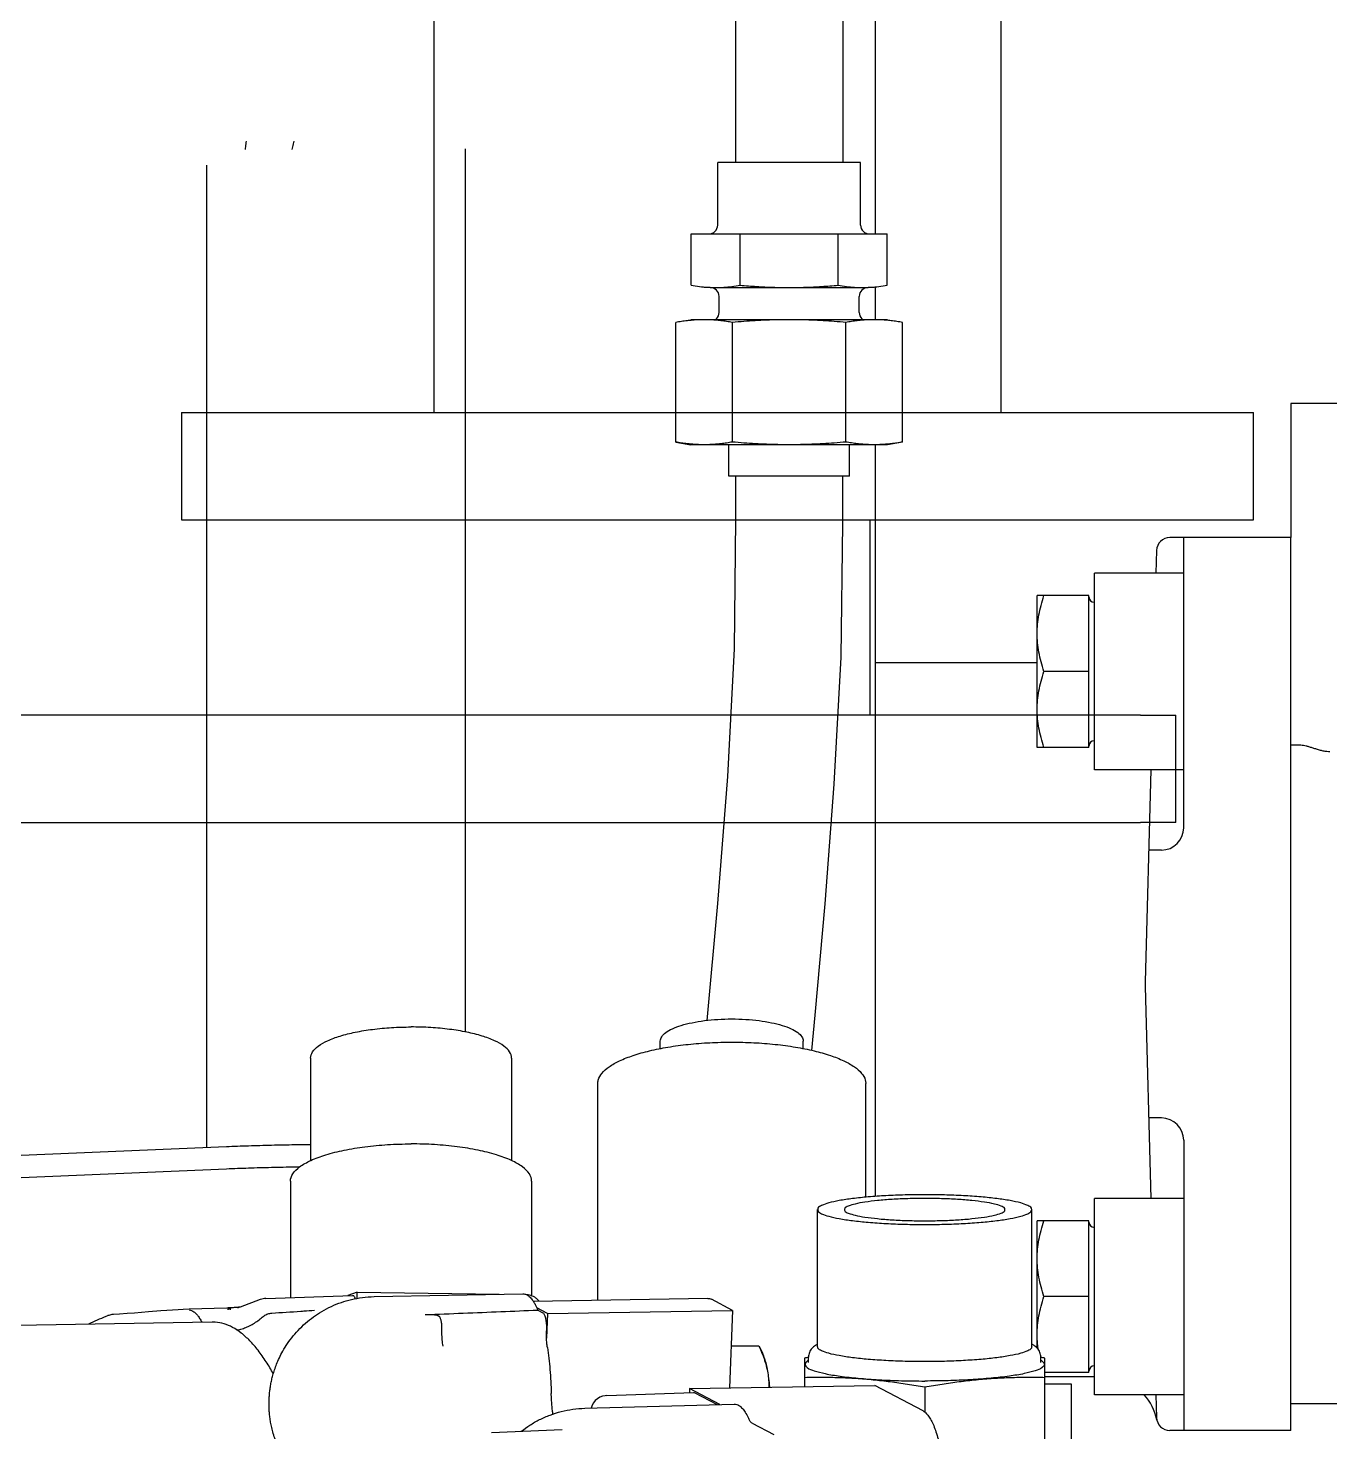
# Model space of a CAD drawing. Header units: millimetres. Extents: x 156850 to 204135, y 56350 to 74150.
# Drawn here: x 158133.6 to 158279.4, y 63044.8 to 63202.1 of the extents above; entities that cross this region are included whole.
import ezdxf

# ---------------------------------------------------------------- set-up
doc = ezdxf.new("R2010")
doc.units = ezdxf.units.MM
doc.header["$LTSCALE"] = 150
doc.layers.add('-----33 Equipment', color=5, linetype='Continuous')

# ---------------------------------------------------------------- blocks, each defined once
blk = doc.blocks.new('X-2F-PLAN$0$A$C73FA2420')
at = {"color": 0, "linetype": 'Continuous'}
for p, q in [((3320.011533992132, 1282.453613878693), (3313.187934463029, 1444.77761028189)), ((3322.502020737506, 1282.453613878693), (3315.678421208286, 1444.77761028189)), ((3302.874845006503, 1284.035100114415), (3302.103160338593, 1326.738006167987)), ((3303.526428267243, 1295.907918142388), (3303.596984946984, 1295.717044864781)), ((3304.454635303002, 1282.411651754926), (3304.312636329676, 1286.61430385313)), ((3432.429932148545, 1284.678690349276), (3322.408485393971, 1284.678690349276)), ((3432.431812889408, 1284.678690378903), (3432.430339260492, 1284.678690350906)), ((3304.527491247864, 1281.201324854221), (3304.508347877301, 1281.442712779215)), ((3304.462664844003, 1281.217505886685), (3304.462860809756, 1281.216808696918)), ((3304.488387343241, 1281.129839686386), (3304.462859499617, 1281.216813355975)), ((3304.541032142937, 1280.969987289514), (3304.488387343241, 1281.129839686386)), ((3304.537300426979, 1281.091590519296), (3304.527491247864, 1281.201324854221)), ((3304.546992782736, 1280.992013403273), (3304.537300426979, 1281.091590519296)), ((3304.560582182487, 1280.915889895114), (3304.541032142937, 1280.969987289514)), ((3304.552824790124, 1280.937355566188), (3304.546992782736, 1280.992013403273)), ((3305.397088972735, 1278.652979562117), (3304.558340777876, 1280.921992850897)), ((3305.518178011174, 1278.041587869113), (3305.869807710405, 1268.315761556616)), ((3318.657737170928, 1275.27761028189), (3305.618107474875, 1275.27761028189)), ((3332.448056657217, 1273.027610281773), (3320.96087996976, 1273.027610281773)), ((3306.24497061607, 1267.793702780909), (3305.850057564676, 1268.862036480918)), ((3305.529180912534, 1267.793702780909), (3306.24497061607, 1267.793702780909)), ((3306.24497061607, 1267.793702780909), (3305.995262554847, 1251.926728117978)), ((3305.731817681575, 1265.902740552789), (3306.045315120718, 1249.271389740577)), ((3434.248443124699, 1255.705855251581), (3335.368080397369, 1255.705855251581)), ((3290.505472229328, 1252.786946350185), (3290.836574652232, 1244.869085034705)), ((3332.448056657217, 1250.52761028189), (3320.96087996976, 1250.52761028189)), ((3318.657737170928, 1248.277610281773), (3305.812520762323, 1248.277610281773)), ((3303.83238095569, 1246.513951792091), (3304.458346894011, 1247.699879290711)), ((3304.222715654992, 1247.587332015624), (3303.927055277629, 1247.027186885593)), ((3305.537359263981, 1228.566769763711), (3305.196330825565, 1248.104675940296)), ((3303.83238095569, 1246.513951792091), (3301.094242387218, 1246.617064075428)), ((3303.83238095569, 1246.513951792091), (3304.190514637972, 1225.794941656175)), ((3293.229541610577, 1242.319845095917), (3293.682916726917, 1225.596509514726)), ((3305.32247710845, 1240.877610281925), (3329.594887108426, 1240.877610281925)), ((3294.648450573208, 1239.877050728304), (3295.000080182333, 1230.151226906804)), ((3333.497686668183, 1233.877610281925), (3334.35016968986, 1233.877610281925)), ((3401.426310513401, 1232.153236204002), (3401.126253846101, 1230.45153028192)), ((3401.426310513401, 1232.153236204002), (3414.826197178802, 1232.153236204002)), ((3294.983361333492, 1230.082858227601), (3293.630762564717, 1227.520284169877)), ((3293.639371688711, 1227.202725344221), (3295.430127918138, 1230.595413230127)), ((3295.000072468189, 1230.151292122318), (3294.983361333492, 1230.082858227601)), ((3295.430127918138, 1230.595413230127), (3294.983412773116, 1230.612235541106)), ((3295.430127918138, 1230.595413230127), (3295.788261600421, 1209.876403094211)), ((3401.126253846101, 1208.451530284074), (3401.126253846101, 1230.451530279592)), ((3415.126253846101, 1208.451530284074), (3415.126253846101, 1230.451530279592)), ((3418.993088849704, 1230.421185396495), (3424.733949000714, 1230.421185396495)), ((3424.733949000714, 1230.421185396495), (3424.733949000714, 1208.481875167228)), ((3304.190514637972, 1225.794941656175), (3305.42802491691, 1228.139474129595)), ((3418.733949000714, 1228.301530281897), (3418.733949000714, 1228.951117328077)), ((3415.126253846101, 1227.702118655317), (3415.233949000714, 1227.594423500705)), ((3415.941055781906, 1227.301530281897), (3417.733949000714, 1227.301530281897)), ((3418.733949000714, 1227.678771618928), (3418.733949000714, 1211.224288947007)), ((3425.733949000714, 1227.45153028192), (3432.733949000714, 1227.45153028192)), ((3432.733949000714, 1211.45153028192), (3432.733949000714, 1227.45153028192)), ((3304.190514637972, 1225.794941656175), (3295.507453340804, 1226.121926669381)), ((3300.233949000714, 1225.943937226199), (3300.233949000714, 1222.86192399892)), ((3397.626253846101, 1226.20153028192), (3401.126253846101, 1226.20153028192)), ((3397.626253846101, 1212.70153028192), (3397.626253846101, 1226.20153028192)), ((3401.426310513401, 1225.802383242932), (3414.826197178802, 1225.802383242932)), ((3418.993088849704, 1224.936357839208), (3424.733949000714, 1224.936357839208)), ((3449.733949000714, 1225.45153028192), (3432.733949000714, 1225.45153028192)), ((3291.565537844319, 1223.607600369374), (3290.284278414212, 1221.180182680429)), ((3300.235344322398, 1222.859099350695), (3299.491531778011, 1222.491670306423)), ((3298.851871511433, 1217.727610281901), (3295.652551365201, 1217.727610281901)), ((3298.341243233765, 1217.27761028189), (3298.952024275786, 1217.27761028189)), ((3333.497686668183, 1217.877610281925), (3334.35016968986, 1217.877610281925)), ((3300.123725767247, 1216.27761028189), (3315.472880822956, 1216.27761028189)), ((3418.993088849704, 1213.966702724516), (3424.733949000714, 1213.966702724516)), ((3397.626253846101, 1212.70153028192), (3401.126253846101, 1212.70153028192)), ((3401.426310513401, 1213.100677320792), (3414.826197178802, 1213.100677320792)), ((3449.733949000714, 1213.45153028192), (3432.733949000714, 1213.45153028192)), ((3316.863085712539, 1210.877610281925), (3329.594887108426, 1210.877610281925)), ((3415.126253846101, 1211.200941908523), (3415.233949000714, 1211.308637063019)), ((3415.941055781906, 1211.601530281885), (3417.733949000714, 1211.601530281885)), ((3418.733949000714, 1209.951943235588), (3418.733949000714, 1210.601530281885)), ((3425.733949000714, 1211.45153028192), (3432.733949000714, 1211.45153028192)), ((3292.928599008475, 1204.458612289687), (3295.788261600421, 1209.876403094211)), ((3316.949440048309, 1209.777610282006), (3401.126253846101, 1209.777610282006)), ((3376.733949000714, 1209.777610282006), (3376.733949000714, 1191.68708580808)), ((3415.126253846101, 1209.777610282006), (3418.733949000714, 1209.777610282006)), ((3424.733949000714, 1209.777610282006), (3450.004664249136, 1209.777610282006)), ((3401.426310513401, 1206.749824359722), (3401.126253846101, 1208.45153028192)), ((3418.993088849704, 1208.481875167228), (3424.733949000714, 1208.481875167228)), ((3401.426310513401, 1206.749824359722), (3414.826197178802, 1206.749824359722)), ((3295.609683349729, 1204.27761028189), (3292.795172126265, 1204.27761028189)), ((3299.962795686908, 1191.68708580808), (3314.233949000714, 1191.68708580808)), ((3300.12372576748, 1192.27761028189), (3315.472880822956, 1192.27761028189)), ((3314.233949000714, 1185.887085808092), (3314.233949000714, 1191.68708580808)), ((3367.233949000714, 1191.68708580808), (3384.233949000714, 1191.68708580808)), ((3367.233949000714, 1185.887085808092), (3367.233949000714, 1191.68708580808)), ((3384.233949000714, 1185.887085808092), (3384.233949000714, 1191.68708580808)), ((3287.758821313386, 1190.827610281878), (3298.851871511433, 1190.827610281878)), ((3295.944164200686, 1190.827610281878), (3295.944164200686, 1187.877610281925)), ((3296.733949000714, 1185.287085808115), (3296.733949000714, 1190.827610281878)), ((3297.233949000714, 1185.887085808092), (3297.233949000714, 1190.827610281878)), ((3298.341243233765, 1191.27761028189), (3298.952024275786, 1191.27761028189)), ((3305.733949000714, 1185.887085808092), (3305.733949000714, 1190.92789642961)), ((3375.733949000714, 1185.887085808092), (3375.733949000714, 1190.92789642961)), ((3295.944164200686, 1187.877610281925), (3277.872683221824, 1187.877610281925)), ((3297.233949000714, 1185.887085808092), (3314.233949000714, 1185.887085808092)), ((3367.233949000714, 1185.887085808092), (3384.233949000714, 1185.887085808092)), ((3294.733949000714, 1185.287085808115), (3316.733949000714, 1185.287085808115)), ((3294.733949000714, 1175.287085808115), (3294.733949000714, 1185.287085808115)), ((3316.733949000714, 1175.287085808115), (3316.733949000714, 1185.287085808115)), ((3364.733949000714, 1185.287085808115), (3386.733949000714, 1185.287085808115)), ((3364.733949000714, 1175.287085808115), (3364.733949000714, 1185.287085808115)), ((3386.733949000714, 1175.287085808115), (3386.733949000714, 1185.287085808115)), ((3340.472179517616, 1179.589527211385), (3316.733949000714, 1178.967919768882)), ((3325.733949000714, 1177.787085808115), (3325.733949000714, 1179.203593062994)), ((3364.733949000714, 1178.967919768882), (3340.995718483813, 1179.589527211385)), ((3355.733949000714, 1177.787085808115), (3355.733949000714, 1179.203593062994)), ((3294.733949000714, 1178.391829494387), (3292.194683578215, 1178.325336489186)), ((3389.273214423098, 1178.325336489186), (3386.733949000714, 1178.391829494387)), ((3290.733949000714, 1163.287085808115), (3290.733949000714, 1176.825850501715)), ((3390.733949000714, 1163.287085808115), (3390.733949000714, 1176.825850501715)), ((3323.233949000714, 1175.287085808115), (3290.733949000714, 1175.287085808115)), ((3358.233949000714, 1175.287085808115), (3390.733949000714, 1175.287085808115)), ((3290.733949000714, 1163.287085808115), (3390.733949000714, 1163.287085808115)), ((3293.733949000714, 1141.503506519191), (3293.733949000714, 1163.27761028189)), ((3367.466311496799, 1162.172776603315), (3367.466311496799, 1163.27761028189)), ((3405.733949000714, 1163.27761028189), (3390.733949000714, 1163.27761028189)), ((3405.733949000714, 973.792051025317), (3405.733949000714, 1163.27761028189))]:
    blk.add_line(p, q, dxfattribs=at)
for points in [[(3303.726638283581, 1295.101608131605), (3303.7109882941, 1295.260478040087), (3303.627026414964, 1295.630021322519), (3303.596981264767, 1295.717043505982)], [(3304.012556559173, 1291.188036377891), (3303.95228143537, 1291.940141889791), (3303.891132002813, 1292.727413001296), (3303.830120778759, 1293.551721773285), (3303.770496165729, 1294.413940554019), (3303.72663271043, 1295.101693495177)], [(3304.312636329676, 1286.61430385313), (3304.290315509541, 1287.296440422826), (3304.263422874734, 1287.867945599603), (3304.22528219095, 1288.47884609329), (3304.178815810126, 1289.117357057577), (3304.126790429, 1289.780347175314), (3304.012556559173, 1291.188036377891)], [(3304.508347877301, 1281.442712779215), (3304.499219641439, 1281.571898536291), (3304.49046215706, 1281.705819068302), (3304.482155675651, 1281.843340725522), (3304.474369926727, 1281.983472856518), (3304.467154100188, 1282.125398450298), (3304.460559689207, 1282.268370440113), (3304.454635303002, 1282.411651754926)], [(3305.518222578801, 1278.041376630426), (3305.507399396738, 1278.187987245619), (3305.448862652644, 1278.492173119274), (3305.397184037836, 1278.652722298575)], [(3294.648564802948, 1239.877455693728), (3294.635213958449, 1240.044347839314), (3294.569283954217, 1240.357233547023), (3294.45321356121, 1240.650899603381), (3294.290283051319, 1240.919391033996), (3294.084177627112, 1241.156588054728), (3293.838634165702, 1241.35680811241), (3293.558030513464, 1241.514178959827), (3293.248802167014, 1241.622699132422), (3293.248439828167, 1241.622759564605)], [(3397.626253846101, 1225.451518540678), (3392.760777890449, 1225.451513246226), (3378.257693359279, 1225.621187333018), (3363.989158013253, 1226.365358647308), (3349.769328857539, 1227.466626775393), (3336.660298689269, 1228.659865131602)], [(3333.305171567015, 1216.924050108995), (3337.237172558787, 1216.54862702539), (3349.70883575466, 1215.42816766398), (3363.105852557346, 1214.39766005089), (3377.356093898066, 1213.645326453377), (3392.344511097064, 1213.4515705097), (3397.626253846101, 1213.451556903019)]]:
    blk.add_lwpolyline(points, dxfattribs=at)
for centre, radius, start, end in [((3417.733949000714, 1228.301530281897), 1, 270, 0), ((3425.733949000714, 1228.45153028192), 1, 180, 270), ((3415.941055781906, 1228.301530281897), 1, 225, 270), ((3415.941055781906, 1210.601530281885), 1, 90, 135), ((3417.733949000714, 1210.601530281885), 1, 0, 90), ((3425.733949000714, 1210.45153028192), 1, 90, 180), ((3297.383949000621, 1185.287085808115), 0.6, 0, 90), ((3314.083949000691, 1185.287085808115), 0.6, 90, 180), ((3367.383949000621, 1185.287085808115), 0.6, 0, 90), ((3384.083949000691, 1185.287085808115), 0.6, 90, 180), ((3290.733951216214, 1184.174407881394), 5.9999982276, 281.5367699474302, 312.0028050183479), ((3340.733949000714, 1169.592953961692), 10, 88.49999999855979, 91.5000000014402), ((3292.233949000714, 1176.825850501715), 1.5, 91.5000000014402, 180), ((3323.233949000714, 1177.787085808115), 2.5, 270, 0), ((3358.233949000714, 1177.787085808115), 2.5, 180, 270), ((3389.233949000714, 1176.825850501715), 1.5, 0, 88.49999999855979)]:
    blk.add_arc(centre, radius, start, end, dxfattribs=at)
for points, start_tangent, end_tangent in [([(3302.677197344718, 1297.862631180615), (3303.526428267243, 1295.907918142388)], (0.4469098795829105, -0.8945789845122532), (0.3467228104637955, -0.9379676394760629)), ([(3304.231333877658, 1286.609426766576), (3304.168705876335, 1286.345485404308), (3304.023095595418, 1286.08387962979), (3303.795444933232, 1285.826204632525), (3303.487284068018, 1285.574201685493), (3303.100626146421, 1285.3295267988), (3302.855700214976, 1285.199801340292)], (-0.07879985364935663, -0.9968904569024971), (-0.8934801035379802, -0.4491027773062622)), ([(3297.08371851861, 1277.191243528505), (3298.423026488163, 1277.99169551098), (3299.717566341395, 1278.90650649782), (3300.79503146722, 1279.839985988219), (3301.651439811336, 1280.788688842789), (3302.283623901545, 1281.749113662809), (3302.689239219762, 1282.717704575509), (3302.866786268656, 1283.690869529673), (3302.874724454014, 1284.035058365611)], (0.8741374138313158, 0.4856786815783662), (-0.01837901263186509, 0.9998310916822736)), ([(3301.976723742671, 1281.290692777024), (3302.013103099423, 1281.117158950889)], (0.1881453679187454, -0.982141191748367), (0.2219936464181955, -0.9750481121208604)), ([(3304.319204264437, 1282.040181002987), (3304.30868313089, 1282.173586377117), (3304.30034738488, 1282.3113633006)], (-0.08807253672407354, 0.9961140638863429), (-0.05156921960195986, 0.9986694225784636)), ([(3304.319204053842, 1282.040182631812), (3304.331893546507, 1281.954766457027), (3304.371033611009, 1282.064962269389)], (0.08807206518596493, -0.9961141055831784), (0.07134175936794464, 0.9974519303572627)), ([(3304.371033215662, 1282.064965564699), (3304.380357903428, 1282.197595898702), (3304.389854499488, 1282.337416259921)], (0.07134036764923564, 0.997452029893815), (0.06540800321762841, 0.9978586037709491)), ([(3320.236788836308, 1274.268725360278), (3320.229022296378, 1274.784609810915), (3320.176676361007, 1277.41235917079), (3320.103984643822, 1279.975591603725), (3320.011533992132, 1282.453613878693)], (-0.01427200212144338, 0.9998981497903963), (-0.04199981926183469, 0.9991176182921874)), ([(3322.742675679969, 1273.027635560313), (3322.719509041519, 1274.784609810915), (3322.667163106147, 1277.41235917079), (3322.594471388962, 1279.975591603725), (3322.502020737506, 1282.453613878693)], (-0.01055345879683419, 0.9999443107031267), (-0.04199981925923094, 0.9991176182923838)), ([(3302.013103099423, 1281.117158950889), (3302.017869535252, 1281.096419639129), (3302.175567266531, 1280.549960113829), (3302.398920305655, 1279.996554456709), (3302.686615984421, 1279.447927261703), (3303.034259469947, 1278.917856436397), (3303.424394746311, 1278.433076969173)], (0.2219936461899504, -0.9750481121638707), (0.6645579470758654, -0.7472367328885332)), ([(3434.198415278341, 1280.323642599396), (3434.808804808999, 1280.248827085423), (3435.114000314497, 1280.211430775002)], (0.9925718478450593, -0.1216598819031551), (0.9925794120592747, -0.1215981527618089)), ([(3303.424394746311, 1278.433076969173), (3303.578183104517, 1278.237291846017), (3303.702584596816, 1278.02941105963), (3303.795754220802, 1277.813186541316), (3303.85626129678, 1277.594643409888), (3303.884810509626, 1277.379946907109)], (0.6645581015552268, -0.7472365955011406), (0.06318403553365427, -0.9980018926093954)), ([(3283.614201594028, 1272.125670023204), (3283.975874405121, 1272.660849887819), (3284.958964195219, 1273.861914153094), (3285.944901713869, 1274.805150647473), (3287.011891029542, 1275.617103207798), (3287.976252310327, 1276.205065060989), (3288.864947899128, 1276.644391997193), (3289.679934263462, 1276.971049371292), (3290.413598469226, 1277.208073735295), (3291.066307720146, 1277.37631360878), (3291.655406637234, 1277.495198317687), (3292.211650273181, 1277.579633575981), (3292.740264675231, 1277.635370477103), (3293.256146561587, 1277.667067198199), (3293.762529114028, 1277.676549235824), (3294.261791643337, 1277.664968571917), (3294.754741732846, 1277.633087031601), (3295.245973119163, 1277.580943104404), (3295.747410153854, 1277.506459608616), (3296.260397247155, 1277.407613031275), (3296.798755992786, 1277.278607149608), (3297.377545608673, 1277.110051849624), (3298.006540170289, 1276.890189500817), (3298.676496633445, 1276.611445998889), (3299.418675938388, 1276.244642677775), (3300.257481562905, 1275.748500809015), (3301.11739512952, 1275.136219799111), (3301.943430812913, 1274.428977706702), (3302.745956077008, 1273.600201664201), (3303.468266523443, 1272.693923390529), (3304.065976516227, 1271.779796146788), (3304.63167603279, 1270.700480714615), (3305.080369086121, 1269.582828429178), (3305.406323519419, 1268.461484182626), (3305.633193197078, 1267.228352439473), (3305.731817681575, 1265.902740552789)], (0.5374225484102073, 0.8433131117562559), (0.01884644022479785, -0.9998223900730243)), ([(3303.884810509626, 1277.379946907109), (3304.096473549027, 1274.114340318309), (3304.119599954458, 1273.766689651995)], (0.06318403567981429, -0.9980018926009459), (0.06654232728114086, -0.9977836031322646)), ([(3318.657737170928, 1275.27761028189), (3319.471601207624, 1275.018211567309), (3320.254188905819, 1274.249983970774), (3320.963225517771, 1273.028704269731)], (0.999999999999762, 0), (0.4226946954392172, -0.9062721414936488)), ([(3435.113999398076, 1274.918881850317), (3434.80880475475, 1274.987341328291), (3434.503610020271, 1275.055797431327), (3434.198415206978, 1275.1242518379)], (-0.9757534854635257, 0.2188724185523596), (-0.9757569162000168, 0.2188571234654664)), ([(3304.119599954458, 1273.766689651995), (3304.198670534999, 1272.591185833095)], (0.06654232727721612, -0.9977836031325413), (0.06768979776775924, -0.9977064153736964)), ([(3320.963225517771, 1273.028704269731), (3320.975425859215, 1273.002450047876), (3321.607595335925, 1271.323551827925), (3322.126403417904, 1269.277808427578), (3322.511912601069, 1266.943836618797), (3322.749307983904, 1264.411329629074), (3322.829466595082, 1261.77761028189)], (0.4226946954823538, -0.9062721414715681), (0, -0.9999999999999543)), ([(3332.448056657217, 1273.027610281773), (3333.126276687835, 1272.811444686376), (3333.778433102998, 1272.171255022578), (3334.379463897436, 1271.131643420318), (3334.906271794811, 1269.732561570185), (3335.338611862971, 1268.027775403287), (3335.659869515686, 1266.082798896008), (3335.857699001324, 1263.972376404505), (3335.924497843953, 1261.77761028189)], (1.000000000000402, 0), (0, -1.000000000000077)), ([(3305.869255211321, 1268.315574042208), (3305.863384463708, 1268.271496699308), (3305.806523336447, 1268.187942308898), (3305.692840554286, 1268.108367258392), (3305.526002167724, 1268.035337672802), (3305.487437859294, 1268.021967113775)], (0.02795353456977433, -0.9996092236052505), (-0.9483585712193944, -0.3172002843027174)), ([(3320.963225517771, 1250.52651629399), (3320.975425859215, 1250.552770515787), (3321.607595335925, 1252.231668735796), (3322.126403417904, 1254.277412136085), (3322.511912601069, 1256.611383944924), (3322.749307983904, 1259.143890934589), (3322.829466595082, 1261.77761028189)], (0.4226946954519731, 0.9062721414746931), (0, 1.000000000000061)), ([(3332.448056657217, 1250.52761028189), (3333.126276687835, 1250.743775877287), (3333.778433102998, 1251.383965541085), (3334.379463897436, 1252.423577143403), (3334.906271794811, 1253.822658993478), (3335.338611862971, 1255.527445160376), (3335.659869515686, 1257.472421667713), (3335.857699001324, 1259.582844159217), (3335.924497843953, 1261.77761028189)], (1.000000000000402, 0), (0, 0.9999999999999853)), ([(3303.711659677443, 1260.195960216632), (3303.71713624883, 1260.037660158996), (3303.72056651907, 1259.891314018401), (3303.722249251441, 1259.755432167614), (3303.722407890717, 1259.631467276078), (3303.721347287414, 1259.522918657924), (3303.71936250967, 1259.427307110687), (3303.716627546819, 1259.341835493629), (3303.713287730701, 1259.265632998722), (3303.709470428177, 1259.198141091212), (3303.705258302391, 1259.138521353074), (3303.695924629224, 1259.041210527124), (3303.680638036109, 1258.95273185079)], (0.04015028230369479, -0.9991936523167522), (-0.4667934752974769, -0.8843663558901975)), ([(3303.711659677443, 1260.195960216632), (3303.883518320741, 1255.930926768575), (3304.053856415907, 1251.728082870191), (3304.222715654992, 1247.587332015624)], (0.04015028226612841, -0.9991936523187082), (0.04087729920752529, -0.9991641739021568)), ([(3300.194401272922, 1258.201121871476), (3300.52938164107, 1258.248447480728), (3300.884922252735, 1258.284494873194), (3301.255349836661, 1258.308503024222), (3301.634431954939, 1258.320120401273), (3302.016067180899, 1258.319221366197)], (0.9867865263785398, 0.1620257737468306), (0.9998501464380753, -0.01731140277315589)), ([(3302.016067194869, 1258.319221415499), (3302.242718945607, 1258.319679394888), (3302.475626033731, 1258.330189417291), (3302.698433507117, 1258.350648254098), (3302.904871454812, 1258.380481482309), (3303.08910002152, 1258.418850691174), (3303.245891225524, 1258.464665242005), (3303.370794824557, 1258.516627001402), (3303.460292338859, 1258.573265812127), (3303.511862471001, 1258.63297709811)], (0.9997937566996932, -0.02030871893025324), (0.4668639212490986, 0.8843291689351809)), ([(3303.511862471001, 1258.63297709811), (3303.557264808449, 1258.718994367227), (3303.596043400932, 1258.792462580604), (3303.629083138658, 1258.85505821259), (3303.680638036109, 1258.95273185079)], (0.4667934734868604, 0.8843663568412445), (0.4667934753489147, 0.8843663558589803)), ([(3318.657737170928, 1248.277610281773), (3319.471601207624, 1248.537008996413), (3320.254188905819, 1249.305236592889), (3320.963225517771, 1250.52651629399)], (0.9999999999998311, 0), (0.4226946954396065, 0.9062721414937063)), ([(3290.649265546468, 1249.434520065202), (3291.332363245077, 1248.477080750803), (3291.950491257361, 1247.39424452302), (3292.469509379473, 1246.209161134902), (3292.860813484876, 1244.963819362223), (3293.116430413676, 1243.669942248496), (3293.229541610577, 1242.319845095917)], (0.6199848568394789, -0.7846137758733553), (0.02710037106435094, -0.9996327174956937)), ([(3306.045265914523, 1249.271339634375), (3306.045249699964, 1249.237147474603), (3305.964261628338, 1248.890478592308), (3305.737983693136, 1248.548150672519), (3305.369104642421, 1248.214230311278), (3305.201770083047, 1248.096474824823)], (0.021109968680633, -0.9997771597768998), (-0.8333683009307257, -0.5527180791417441)), ([(3305.211116638384, 1247.425023190677), (3305.369453374762, 1247.569662798895), (3305.564647938707, 1247.801994788577), (3305.724312287057, 1248.064993023523), (3305.843972981907, 1248.353422551008), (3305.919794219895, 1248.661012597906), (3305.942752671544, 1248.848673823988)], (0.7742805131837973, 0.6328425451117965), (0.0773129406511219, 0.9970068752045763)), ([(3303.927055277629, 1247.027186885593), (3303.857950150967, 1246.947907644208), (3303.737370755058, 1246.87286704802), (3303.568885244313, 1246.80428541638), (3303.357479719562, 1246.744192220387), (3303.109410198522, 1246.694365652394), (3302.832017571549, 1246.656280086492), (3302.533510363777, 1246.63106245501), (3302.222721827449, 1246.619458905712), (3301.909140213043, 1246.621803917631)], (-0.4667934734710888, -0.8843663568485416), (-0.9995540348096471, 0.02986187363382393)), ([(3305.201770083047, 1248.096474824823), (3304.862007132499, 1247.892684201128), (3304.222715654992, 1247.587332015624)], (-0.8333683009046848, -0.5527180791764508), (-0.921619040348288, -0.388095792899071)), ([(3292.567599460948, 1245.898313050217), (3292.960706451559, 1245.949481096119), (3293.584688295727, 1246.012764792598), (3294.232025258825, 1246.057650110684), (3294.893946232623, 1246.083565727924)], (0.9900250418004826, 0.1408915065259113), (0.999700132674717, 0.02448764447711775)), ([(3300.030354026123, 1246.517633724085), (3298.823929439997, 1246.354467230092), (3297.555287583498, 1246.226768769789), (3296.239932649652, 1246.136098787829), (3294.893946232623, 1246.083565727924)], (-0.9883437093748187, -0.1522389967761688), (-0.999700132674252, -0.02448764445737341)), ([(3300.030354026123, 1246.517633724085), (3300.276688274345, 1246.551667176594), (3300.534310762072, 1246.57964317553), (3300.800849437946, 1246.601297773595), (3301.073990487959, 1246.616443100676), (3301.351369408891, 1246.624948243203), (3301.630595643539, 1246.626739549101), (3301.909140213043, 1246.621803917631)], (0.9883437093743572, 0.1522389967866467), (0.9995540348110371, -0.02986187359858261)), ([(3329.594887108426, 1240.874601052783), (3329.977663425379, 1240.826377676975), (3330.732774919365, 1240.418614270922), (3331.456847800058, 1239.614210181695), (3332.130131246871, 1238.435107455822), (3332.734259842429, 1236.91346894193), (3333.252754533663, 1235.09080097219), (3333.671472136746, 1233.016821177385), (3333.978991127224, 1230.748102319892), (3334.166923188604, 1228.346529136121), (3334.230142023996, 1225.877610281925)], (1.000000000001328, 0), (0, -1.000000000000009)), ([(3334.35016968986, 1233.877610281925), (3334.832459489349, 1233.723892525129), (3335.29621516238, 1233.268646541925), (3335.723614838324, 1232.529367180308), (3336.098233787692, 1231.534464531287), (3336.405675613903, 1230.322172146), (3336.634125500219, 1228.939077740826), (3336.774804245681, 1227.43833285803), (3336.822305644862, 1225.877610281925)], (0.9999999999994184, 0), (0, -1.000000000000118)), ([(3401.194074220257, 1230.444919161208), (3401.238163034315, 1230.872902871517), (3401.321362599148, 1231.506037719606), (3401.426310513401, 1232.153236204002)], (0.09052483290061118, 0.9958941985109818), (0.173648177662945, 0.9848077530123504)), ([(3415.058433471946, 1230.444919161324), (3415.014344660216, 1230.872902850388), (3414.931145094451, 1231.506037709012), (3414.826197178802, 1232.153236204002)], (-0.09052483284728964, 0.995894198515474), (-0.1736481776743643, 0.9848077530109456)), ([(3401.126253846101, 1228.977809722477), (3401.139102977584, 1229.61193770793), (3401.176934666582, 1230.243310414895), (3401.194074220257, 1230.444919161208)], (1.681378490565678e-08, 1.000000000000431), (0.09052483291602069, 0.9958941985103344)), ([(3415.126253846101, 1228.97780972271), (3415.113404716249, 1229.611937665381), (3415.075573028065, 1230.24331038323), (3415.058433471946, 1230.444919161324)], (-9.937276641529096e-09, 0.9999999999999285), (-0.09052483284840583, 0.9958941985161441)), ([(3418.993088849704, 1230.421185396495), (3418.852577964659, 1229.497797323798), (3418.764367300435, 1228.588093374099), (3418.74828460149, 1228.301130398118)], (-0.1736481776746366, -0.9848077530110176), (-0.04571038812383343, -0.9989547339176006)), ([(3305.537245201878, 1228.566767681332), (3305.51945118804, 1228.384567878093), (3305.42802491691, 1228.139474129595)], (0.01591514040291923, -0.9998733461312872), (-0.4695911168223293, -0.882884014466865)), ([(3401.426310513401, 1225.802383242932), (3401.321335943416, 1226.449762706528), (3401.238126983633, 1227.083030402719), (3401.176912566414, 1227.712588539987), (3401.139096588595, 1228.343839935085), (3401.126253846101, 1228.977809722477)], (-0.1736481776585104, 0.9848077530141228), (1.678355885487698e-08, 0.9999999999999734)), ([(3414.826197178802, 1225.802383242932), (3414.931171747157, 1226.449762695818), (3415.014380706009, 1227.083030381589), (3415.075595123228, 1227.712588508322), (3415.113411101862, 1228.343839892594), (3415.126253846101, 1228.97780972271)], (0.1736481776769876, 0.9848077530100287), (-9.956967714852876e-09, 1.000000000000331)), ([(3418.74828460149, 1228.301130398118), (3418.733949000714, 1227.678771618928)], (-0.04571038811498194, -0.9989547339189575), (0, -1.000000000000062)), ([(3418.733949000714, 1227.678771618928), (3418.764382846537, 1226.769215432985), (3418.852598224999, 1225.859585273196), (3418.993088849704, 1224.936357839208)], (-7.195486464727039e-11, -1.000000000000315), (0.1736481776702051, -0.9848077530113789)), ([(3293.68281335826, 1225.59656046133), (3293.635387619375, 1225.291711948812), (3293.446835807525, 1224.948982309026), (3293.117304639542, 1224.613467177784), (3292.650598889333, 1224.289039476018), (3292.052683905349, 1223.97970628069)], (0.02390186358583326, -0.9997143096482018), (-0.9103482900301828, -0.4138429543184695)), ([(3334.230142023996, 1225.877610281925), (3334.166923188604, 1223.408691427612), (3333.978991127224, 1221.007118243782), (3333.671472136746, 1218.73839938629), (3333.252754533663, 1216.664419591485), (3332.734259842429, 1214.841751621803), (3332.130131246871, 1213.320113107911), (3331.456847800058, 1212.14101038198), (3330.732774919365, 1211.336606292811), (3329.977663425379, 1210.928842886817), (3329.594887108426, 1210.880619510892)], (0, -1.000000000000116), (-0.9999999999989686, 0)), ([(3336.822305644862, 1225.877610281925), (3336.774804245681, 1224.316887705703), (3336.634125500219, 1222.816142822907), (3336.405675613903, 1221.433048417675), (3336.098233787692, 1220.220756032388), (3335.723614838324, 1219.225853383425), (3335.29621516238, 1218.486574021808), (3334.832459489349, 1218.031328038604), (3334.35016968986, 1217.877610281925)], (0, -0.9999999999998613), (-0.9999999999991859, 0)), ([(3401.126253846101, 1219.451529744489), (3401.139102973393, 1220.719786041882), (3401.176934660412, 1221.982531508896), (3401.238163028494, 1223.241716474178), (3401.321362595423, 1224.507986221695), (3401.426310513401, 1225.802383242932)], (8.600721852562975e-09, 0.9999999999999134), (0.08782283631175264, 0.9961361098878808)), ([(3415.126253846101, 1219.451530280698), (3415.11340471881, 1220.719786042988), (3415.075573031791, 1221.982531509711), (3415.014344663708, 1223.241716474702), (3414.93114509678, 1224.507986221986), (3414.826197178802, 1225.802383242932)], (-4.732765397254604e-11, 0.999999999999954), (-0.08782283631035993, 0.9961361098876852)), ([(3418.993088849704, 1224.936357839208), (3418.852577964659, 1223.08958169393), (3418.764367300435, 1221.270173794474), (3418.733949000714, 1219.451530284015)], (-0.08782283630950403, -0.9961361098877793), (-3.675184922905121e-11, -0.9999999999998409)), ([(3291.565537875867, 1223.607600428804), (3291.635100487038, 1223.704630935506), (3291.74022163148, 1223.799638266617), (3291.879968969268, 1223.891679509077), (3292.052683905349, 1223.97970628069)], (0.4667934735226753, 0.8843663568167364), (0.9103482900140354, 0.4138429543485691)), ([(3296.983949000714, 1221.815504353726), (3296.185172069818, 1221.732456516591), (3295.583450447419, 1221.716740786622)], (-0.9890190086309125, -0.1477883641093797), (-0.9999820388118462, 0.005993501070622611)), ([(3296.983949000714, 1221.815504353726), (3296.108830991318, 1221.706425235199), (3295.584869364393, 1221.659756669716)], (-0.9890190086282592, -0.147788364127878), (-0.9970579011689894, -0.07665208226808728)), ([(3300.233949000714, 1222.86192399892), (3299.399255699827, 1222.496008343587), (3298.583451387472, 1222.198011642904), (3297.782725931378, 1221.97117778461), (3296.983949000714, 1221.815504353726)], (-0.9045340337297749, -0.4264014327180861), (-0.9890190086329114, -0.1477883640981442)), ([(3299.491696027224, 1222.491674514604), (3299.104258474894, 1222.324660686078), (3298.498561951797, 1222.128106176096), (3297.786493849591, 1221.957117130107), (3296.983949000714, 1221.815504353726)], (-0.8961934479790757, -0.4436635028926359), (-0.9890190086330048, -0.1477883640994631)), ([(3401.426310513401, 1213.100677320792), (3401.321335947257, 1214.395436195424), (3401.238126989687, 1215.661971536523), (3401.176912572584, 1216.921087759081), (3401.139096592786, 1218.183590496308), (3401.126253846101, 1219.451529744489)], (-0.08782283631002516, 0.996136109887825), (8.600720893554816e-09, 1.000000000000075)), ([(3414.826197178802, 1213.100677320792), (3414.931171744829, 1214.395436195715), (3415.014380702516, 1215.661971537105), (3415.075595119619, 1216.921087760013), (3415.113411099417, 1218.183590497414), (3415.126253846101, 1219.451530280698)], (0.08782283630995308, 0.996136109887883), (-4.733944954027119e-11, 1.000000000000023)), ([(3418.733949000714, 1219.451530284015), (3418.764382846537, 1217.632417912188), (3418.852598224999, 1215.813157592725), (3418.993088849704, 1213.966702724516)], (-3.674237413757859e-11, -1.000000000000185), (0.087822836320147, -0.9961361098867929)), ([(3296.69041273708, 1217.727610281901), (3296.707348770113, 1215.772635683592), (3296.673509115353, 1213.865569927089), (3296.582166047883, 1211.956756298081), (3296.428041637293, 1210.040309623175), (3296.212132888613, 1208.129621556203), (3295.939187702723, 1206.222367085924), (3295.609683349729, 1204.27761028189)], (0.02045578713121471, -0.9997907584953555), (-0.1782616519067435, -0.9839831215319761)), ([(3298.542469393928, 1217.372573292698), (3298.507017376134, 1217.420133039297), (3298.14318962011, 1217.677610281913), (3297.77936186397, 1217.420133039297), (3297.429515804513, 1216.657596017525), (3297.107095829444, 1215.419303086703), (3296.824492357904, 1213.752841149806), (3296.592565682484, 1211.72225140431), (3296.420228615403, 1209.405568275484), (3296.314103973447, 1206.89182059688), (3296.278270067181, 1204.27761028189)], (-0.5823187387564945, 0.8129605688451884), (0, -0.9999999999998722)), ([(3298.596163050621, 1217.292504970217), (3298.542469393928, 1217.372573292698)], (-0.5311870804665271, 0.8472545576996215), (-0.5823187388168679, 0.81296056879926)), ([(3298.932806641911, 1217.274381378025), (3298.851871511433, 1217.727610281901)], (-0.1732798275402239, 0.9848726320529375), (-0.1782616518557567, 0.983983121540554)), ([(3300.34517130116, 1216.401433175895), (3300.268789148773, 1216.519824736519), (3299.935257298523, 1216.898955336597), (3299.4829566275, 1217.175932213315), (3298.952024776489, 1217.27761028189)], (-0.5189571780964713, 0.8548002382443372), (-0.9999999999999782, 5.825874125153056e-09)), ([(3298.453648546012, 1204.27761028189), (3298.482083567069, 1206.482557334879), (3298.566430422827, 1208.612608135096), (3298.70378970739, 1210.594705757219), (3298.889530861285, 1212.362013539416), (3299.117273411946, 1213.853784548992), (3299.379306239425, 1215.019562416419), (3299.666699460591, 1215.819542566373), (3299.969617157592, 1216.226411524811), (3300.123725767015, 1216.256489755528)], (0, 0.9999999999998966), (0.9999999999995927, -6.086315152158322e-09)), ([(3300.413306474336, 1216.282776521519), (3300.34517130116, 1216.401433175895)], (-0.4776156947385458, 0.8785688636299913), (-0.5189571781833334, 0.8548002381905537)), ([(3315.472880822956, 1216.256493517605), (3315.318785538431, 1216.226420397405), (3315.015842499677, 1215.819517999887), (3314.728463352658, 1215.019569778116), (3314.466434449889, 1213.853817009192), (3314.238678871305, 1212.361958005582), (3314.052952559781, 1210.59479623643), (3313.915580202243, 1208.612510276085), (3313.831239849678, 1206.482604495599), (3313.802803611499, 1204.27761028189)], (-1.000000000002312, 0), (0, -0.9999999999998647)), ([(3317.142958034528, 1204.27761028189), (3317.114521796349, 1206.482604495599), (3317.030181443668, 1208.612510276085), (3316.892809086246, 1210.59479623643), (3316.707082774723, 1212.361958005582), (3316.479327196022, 1213.853817009192), (3316.217298293253, 1215.019569778116), (3315.929919146351, 1215.819517999887), (3315.62697610748, 1216.226420397405), (3315.472880822956, 1216.256493517605)], (0, 0.9999999999998643), (-1.000000000002308, 0)), ([(3418.993088849704, 1213.966702724516), (3418.852577964659, 1213.043314651877), (3418.764367300435, 1212.133610702178), (3418.733949000714, 1211.224288947007)], (-0.173648177670729, -0.9848077530118068), (-7.197343558722315e-11, -0.9999999999998188)), ([(3315.472880822956, 1213.254032001307), (3315.341952869669, 1213.228307340178), (3315.085819142754, 1212.837118928495), (3314.84660186863, 1212.07183891593), (3314.634755990119, 1210.965913711116), (3314.459540188429, 1209.567677552521), (3314.328612235142, 1207.938240069489), (3314.247694309917, 1206.148815499211), (3314.220322914422, 1204.27761028189)], (-0.999999999998508, 0), (0, -1.000000000000095)), ([(3316.725438731723, 1204.27761028189), (3316.69806733611, 1206.148815499211), (3316.617149410886, 1207.938240069489), (3316.486221457599, 1209.567677552521), (3316.311005655909, 1210.965913711116), (3316.099159777397, 1212.07183891593), (3315.859942503157, 1212.837118928495), (3315.603808776359, 1213.228307340178), (3315.472880822956, 1213.254032001307)], (0, 0.9999999999999142), (-1.000000000001238, 0)), ([(3401.126253846101, 1209.925250840199), (3401.139350167476, 1210.565469731519), (3401.177758564125, 1211.201130153204), (3401.239510589279, 1211.832041553105), (3401.322655632626, 1212.462245072587), (3401.426310513401, 1213.100677320792)], (6.178315748511186e-11, 0.9999999999999438), (0.1736481776537014, 0.9848077530141875)), ([(3415.126253844355, 1209.925250758883), (3415.113157524727, 1210.565469731926), (3415.074749127845, 1211.201130153495), (3415.012997102924, 1211.832041553222), (3414.929852059577, 1212.462245072704), (3414.826197178802, 1213.100677320792)], (-9.373995112524406e-11, 1.000000000000386), (-0.1736481776824428, 0.9848077530098647)), ([(3418.733949000714, 1211.224288947007), (3418.748284629779, 1210.601930278528)], (0, -0.9999999999999892), (0.04571038277585655, -0.9989547341625673)), ([(3418.748284629779, 1210.601930278528), (3418.764382846537, 1210.314732761122), (3418.852598224999, 1209.405102601275), (3418.993088849704, 1208.481875167228)], (0.04571038273221643, -0.9989547341657651), (0.1736481776799569, -0.9848077530098592)), ([(3401.426310513401, 1206.749824359722), (3401.321947926888, 1207.393051460502), (3401.238770591444, 1208.024875778996), (3401.177307302714, 1208.655046087224), (3401.13921570743, 1209.288337998383), (3401.126253846101, 1209.925250840199)], (-0.1736481776812875, 0.9848077530099241), (0, 0.9999999999997045)), ([(3414.826197178802, 1206.749824359722), (3414.930559765315, 1207.393051460502), (3415.013737100642, 1208.024875778996), (3415.075200389372, 1208.655046087224), (3415.113291984773, 1209.288337998383), (3415.126253844355, 1209.925250758883)], (0.1736481776582584, 0.9848077530141112), (0, 0.9999999999997852)), ([(3292.928599008475, 1204.458612289687), (3292.699322776985, 1204.147584575112), (3292.344464453752, 1203.843415577896), (3291.870304066106, 1203.551225328527), (3291.284136293572, 1203.274730672128), (3290.587230360718, 1203.01425454719), (3289.787771992618, 1202.773498027876), (3288.89872139378, 1202.556134271319), (3287.928459257819, 1202.363973213825), (3286.879964393214, 1202.197828484292), (3285.769659105223, 1202.06070966908), (3284.615301568061, 1201.954553290328), (3283.420460691443, 1201.879651897296), (3282.197605571477, 1201.837126468599), (3280.967805168708, 1201.827728826378), (3279.747550607543, 1201.851205599494), (3278.53975195589, 1201.907316466677), (3277.36194683169, 1201.995439490478), (3276.233933795127, 1202.113581725629)], (-0.4686182414673288, -0.883400783203239), (-0.992805833160245, 0.119735448567646)), ([(3295.609683349729, 1204.27761028189), (3295.938915292732, 1202.334589542181), (3296.212040885119, 1200.426314204698), (3296.428132219822, 1198.513976561604), (3296.582363536349, 1196.595371952222), (3296.673661999521, 1194.684901135392), (3296.707363771275, 1192.77875476249), (3296.69041273708, 1190.827610281878)], (0.1782616519072862, -0.9839831215316593), (-0.02045578712913433, -0.99979075849538)), ([(3298.542469393928, 1191.182647271024), (3298.507017376134, 1191.135087524424), (3298.14318962011, 1190.877610281925), (3297.77936186397, 1191.135087524424), (3297.429515804513, 1191.897624546196), (3297.107095829444, 1193.135917477019), (3296.824492357904, 1194.802379413974), (3296.592565682484, 1196.832969159412), (3296.420228615403, 1199.149652288179), (3296.314103973447, 1201.663399966783), (3296.278270067181, 1204.27761028189)], (-0.5823187387794929, -0.8129605688336893), (0, 0.999999999999964)), ([(3300.123725767829, 1192.298730808194), (3299.969617151888, 1192.32880904281), (3299.666699453723, 1192.735678011784), (3299.379306235351, 1193.535658162495), (3299.117273406824, 1194.701436044008), (3298.889530858607, 1196.193207047298), (3298.70378970576, 1197.960514827515), (3298.56643042143, 1199.942612459592), (3298.482083566952, 1202.072663238388), (3298.453648546012, 1204.27761028189)], (-1.00000000000152, 6.129757522396252e-09), (0, 1.000000000000013)), ([(3313.802803611499, 1204.27761028189), (3313.831239849678, 1202.072616068122), (3313.915580202243, 1199.942710287578), (3314.052952559781, 1197.960424327292), (3314.238678871305, 1196.193262558081), (3314.466434449889, 1194.701403554529), (3314.728463352658, 1193.535650785605), (3315.015842499677, 1192.735702563776), (3315.318785538431, 1192.328800166317), (3315.472880822956, 1192.298727046116)], (0, -1.000000000000073), (1.000000000002308, 0)), ([(3314.220322914422, 1204.27761028189), (3314.247694309917, 1202.40640506451), (3314.328612235142, 1200.616980494175), (3314.459540188429, 1198.987543011201), (3314.634755990119, 1197.589306852606), (3314.84660186863, 1196.483381647791), (3315.085819142754, 1195.718101635226), (3315.341952869669, 1195.326913223485), (3315.472880822956, 1195.301188562415)], (0, -0.9999999999999768), (1.000000000000812, 0)), ([(3315.472880822956, 1192.298727046116), (3315.62697610748, 1192.328800166317), (3315.929919146351, 1192.735702563776), (3316.217298293253, 1193.535650785605), (3316.479327196022, 1194.701403554529), (3316.707082774723, 1196.193262558081), (3316.892809086246, 1197.960424327292), (3317.030181443668, 1199.942710287578), (3317.114521796349, 1202.072616068122), (3317.142958034528, 1204.27761028189)], (1.000000000002312, 0), (0, 1.000000000000072)), ([(3315.472880822956, 1195.301188562415), (3315.603808776359, 1195.326913223485), (3315.859942503157, 1195.718101635226), (3316.099159777397, 1196.483381647791), (3316.311005655909, 1197.589306852606), (3316.486221457599, 1198.987543011201), (3316.617149410886, 1200.616980494175), (3316.69806733611, 1202.40640506451), (3316.725438731723, 1204.27761028189)], (1.000000000003553, 0), (0, 1.00000000000016)), ([(3298.952024776372, 1191.27761028189), (3299.481642779429, 1191.378770175797), (3299.937526951428, 1191.658237759199), (3300.271985663217, 1192.040072510077), (3300.345458706724, 1192.154261628806)], (1.000000000000007, 5.415802533394022e-09), (0.5188098958974952, 0.8548896372791686)), ([(3299.746576503618, 1191.552242043079), (3300.439394552726, 1191.637924719485), (3301.483949000714, 1191.68708580808)], (0.9884801481346016, 0.1513505756335826), (0.9999999999999754, 0)), ([(3300.345458706724, 1192.154261628806), (3300.413286039489, 1192.272398633708)], (0.5188098957051627, 0.8548896373933491), (0.4776483846644402, 0.8785510916437982)), ([(3301.483949000714, 1191.68708580808), (3302.528503448586, 1191.637924719485), (3303.575605968013, 1191.492819217092), (3304.642426991719, 1191.254422306491), (3305.733949000714, 1190.92789642961)], (1.000000000000287, 0), (0.9486832980485902, -0.3162277660237804)), ([(3305.733949000714, 1190.92789642961), (3306.825471009477, 1191.254422306607), (3307.892292033415, 1191.492819217092), (3308.939394552726, 1191.637924719485), (3309.983949000714, 1191.68708580808)], (0.9486832980484883, 0.3162277660237465), (0.9999999999999754, 0)), ([(3309.983949000714, 1191.68708580808), (3311.028503448586, 1191.637924719485), (3312.075605968013, 1191.492819217092), (3313.142426991719, 1191.254422306607), (3314.233949000714, 1190.92789642961)], (1.000000000000287, 0), (0.948683298048349, -0.3162277660235004)), ([(3367.233949000714, 1190.92789642961), (3368.325471009477, 1191.254422306491), (3369.392292033415, 1191.492819217092), (3370.439394552726, 1191.637924719485), (3371.483949000714, 1191.68708580808)], (0.9486832980487296, 0.3162277660240265), (0.9999999999999754, 0)), ([(3371.483949000714, 1191.68708580808), (3372.528503448586, 1191.637924719485), (3373.575605968013, 1191.492819217092), (3374.642426991719, 1191.254422306491), (3375.733949000714, 1190.92789642961)], (1.000000000000287, 0), (0.9486832980485902, -0.3162277660237804)), ([(3375.733949000714, 1190.92789642961), (3376.825471009477, 1191.254422306607), (3377.892292033415, 1191.492819217092), (3378.939394552726, 1191.637924719485), (3379.983949000714, 1191.68708580808)], (0.9486832980484883, 0.3162277660237465), (0.9999999999999754, 0)), ([(3379.983949000714, 1191.68708580808), (3381.028503448586, 1191.637924719485), (3382.075605968013, 1191.492819217092), (3383.142426991719, 1191.254422306607), (3384.233949000714, 1190.92789642961)], (1.000000000000287, 0), (0.948683298048349, -0.3162277660235004)), ([(3298.596163050621, 1191.262715593504), (3298.542469393928, 1191.182647271024)], (-0.5311870804665271, -0.8472545576996215), (-0.5823187388168679, -0.81296056879926)), ([(3298.851871511433, 1190.827610281878), (3298.93280653446, 1191.28083855781)], (0.1782616519242592, 0.9839831215289758), (0.1732798467083679, 0.9848726286807318)), ([(3366.733949000714, 1158.917200358585), (3366.756854822743, 1159.257203950023), (3366.827071512584, 1159.658286022313), (3366.93450768746, 1160.087374229275), (3367.059877512977, 1160.511010600894), (3367.183313884656, 1160.902237282484), (3367.294229016406, 1161.259458853223), (3367.384979251307, 1161.588355471788), (3367.445555710816, 1161.892547711323), (3367.466311496799, 1162.172776603315)], (0, 1.000000000000514), (0, 0.9999999999993726))]:
    blk.add_spline(points, degree=3, dxfattribs=dict(at, start_tangent=start_tangent, end_tangent=end_tangent))
blk = doc.blocks.new('X-2F-PLAN$0$SE5')
at = {"color": 0, "linetype": 'Continuous'}
for p, q in [((4144.19322800339, 3495.175689411756), (4148.138433482842, 3495.175689411756)), ((4144.193228003391, 3495.175689411756), (4144.193228003391, 3483.175689411756)), ((4188.248022523939, 3495.175689411756), (4148.138433482843, 3495.175689411756)), ((4210.507592641995, 3495.175689411756), (4188.248022523938, 3495.175689411756)), ((4262.017365309345, 3495.175689411756), (4210.507592641995, 3495.175689411756)), ((4277.423885217983, 3495.175689411756), (4262.017365309345, 3495.175689411756)), ((4148.138433482842, 3483.175689411756), (4144.19322800339, 3483.175689411756)), ((4148.138433482842, 3483.175689411756), (4188.248022523938, 3483.175689411756)), ((4178.393228003391, 3483.175689411755), (4178.393228003391, 3461.277637877809)), ((4188.248022523939, 3483.175689411755), (4210.507592641996, 3483.175689411755)), ((4210.507592641995, 3483.175689411755), (4262.017365309345, 3483.175689411755)), ((4262.017365309345, 3483.175689411755), (4277.423885217983, 3483.175689411755)), ((4255.493228003384, 3461.277637877809), (4135.493228003384, 3461.277637877809)), ((4135.493228003383, 3461.277637877809), (4135.493228003383, 3449.277637877809)), ((4255.493228003384, 3449.277637877809), (4255.493228003384, 3461.277637877809)), ((4255.493228003384, 3449.277637877809), (4135.493228003384, 3449.277637877809)), ((4163.743228003383, 3449.277637877808), (4163.743228003383, 3200.677637877808)), ((4227.243228003383, 3200.677637877808), (4227.243228003383, 3449.277637877808))]:
    blk.add_line(p, q, dxfattribs=at)
blk = doc.blocks.new('X-2F-PLAN$0$zw$C47F')
at = {"layer": '-----33 Equipment', "rotation": 90}
blk.add_blockref('X-2F-PLAN$0$SE5', (9752.060242647887, -2119.993228003383), dxfattribs=at)
at = {"layer": '-----33 Equipment'}
blk.add_blockref('X-2F-PLAN$0$A$C73FA2420', (2898.048655769322, 848.0194521513768), dxfattribs=at)

msp = doc.modelspace()

# ---------------------------------------------------------------- block references
at = {"layer": '-----33 Equipment', "rotation": 90.00000000000001}
msp.add_blockref('X-2F-PLAN$0$zw$C47F', (160286.2969182887, 56856.21575695537), dxfattribs=at)

doc.saveas('drawing.dxf')
